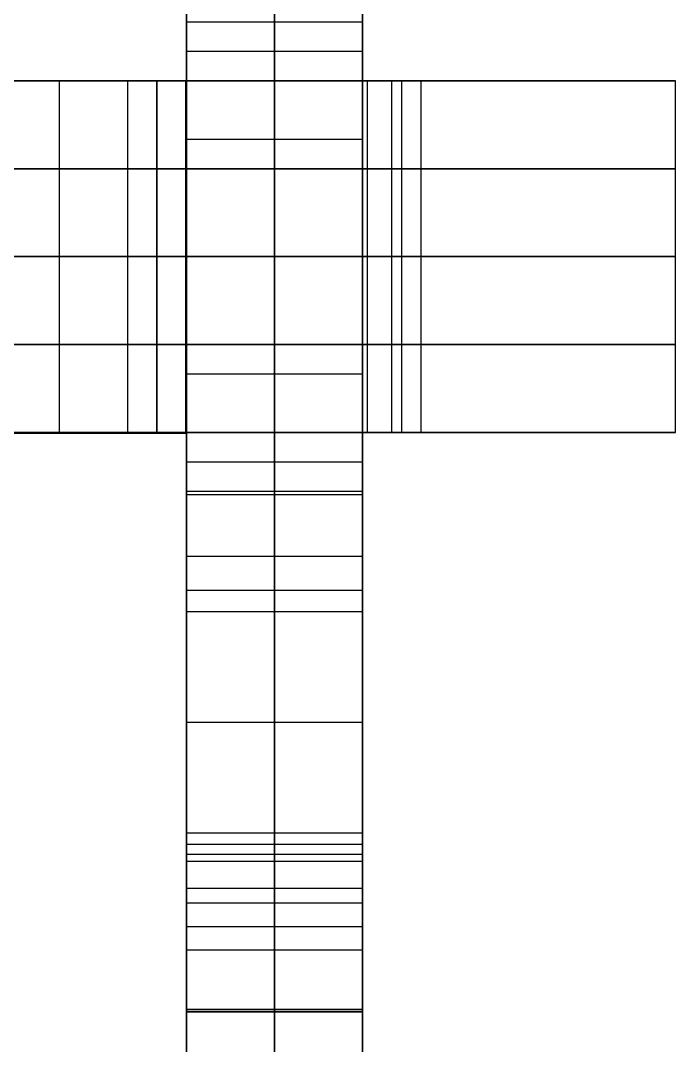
# Model space of a CAD drawing. Extents: x 584 to 852, y -43768 to -40231.
# Drawn here: x 785.5 to 852.5, y -41180.2 to -41075.3 of the extents above; entities that cross this region are included whole.
import ezdxf

# ---------------------------------------------------------------- set-up
doc = ezdxf.new("R2010")
doc.units = 0
doc.layers.add('ENDS', color=40, linetype='CONTINUOUS')

# ---------------------------------------------------------------- blocks, each defined once
blk = doc.blocks.new('SKYLARK200_END-XXS-1')
at = {"layer": 'ENDS'}
for p, q in [((-50, 3250.03, 141), (-50, 2668.03, 141)), ((-32, 3250.03, 141), (-32, 2668.03, 141)), ((-50, 2827.61, 282), (-50, 2686, 282)), ((-50, 2827.61, 264), (-50, 2686, 264)), ((-50, 2827.61, 273), (-50, 2686, 273)), ((-50, 2698.68, 282), (-50, 2686.03, 282)), ((-50, 2686.03, 0), (-50, 2698.68, 0)), ((-41, 2698.68, 282), (-41, 2686.03, 282)), ((-41, 2686.03, 0), (-41, 2698.68, 0)), ((-32, 2698.68, 282), (-32, 2686.03, 282)), ((-32, 2686.03, 0), (-32, 2698.68, 0)), ((-32, 2692.03, 271.5), (-50, 2692.03, 271.5)), ((-50, 2686.03, 271.5), (-50, 2692.03, 271.5)), ((-32, 2692.03, 259.5), (-50, 2692.03, 259.5)), ((-50, 2692.03, 271.5), (-50, 2692.03, 259.5)), ((-50, 2692.03, 259.5), (-50, 2668.03, 259.5)), ((-32, 2692.03, 229.5), (-50, 2692.03, 229.5)), ((-50, 2668.03, 229.5), (-50, 2692.03, 229.5)), ((-32, 2692.03, 217.5), (-50, 2692.03, 217.5)), ((-50, 2692.03, 229.5), (-50, 2692.03, 217.5)), ((-50, 2692.03, 217.5), (-50, 2686.03, 217.5)), ((-32, 2692.03, 191.5), (-50, 2692.03, 191.5)), ((-50, 2686.03, 191.5), (-50, 2692.03, 191.5)), ((-32, 2692.03, 179.5), (-50, 2692.03, 179.5)), ((-50, 2692.03, 191.5), (-50, 2692.03, 179.5)), ((-50, 2692.03, 179.5), (-50, 2668.03, 179.5)), ((-32, 2692.03, 130), (-50, 2692.03, 130)), ((-50, 2668.03, 130), (-50, 2692.03, 130)), ((-32, 2692.03, 118), (-50, 2692.03, 118)), ((-50, 2692.03, 130), (-50, 2692.03, 118)), ((-50, 2692.03, 118), (-50, 2686.03, 118)), ((-32, 2692.03, 109.5), (-50, 2692.03, 109.5)), ((-50, 2686.03, 109.5), (-50, 2692.03, 109.5)), ((-32, 2692.03, 97.5), (-50, 2692.03, 97.5)), ((-50, 2692.03, 109.5), (-50, 2692.03, 97.5)), ((-50, 2692.03, 97.5), (-50, 2668.03, 97.5)), ((-32, 2692.03, 37.51), (-50, 2692.03, 37.51)), ((-50, 2668.03, 37.51), (-50, 2692.03, 37.51)), ((-32, 2692.03, 25.51), (-50, 2692.03, 25.51)), ((-50, 2692.03, 37.51), (-50, 2692.03, 25.51)), ((-50, 2692.03, 25.51), (-50, 2686.03, 25.51)), ((-32, 2692.03, 265.5), (-50, 2692.03, 265.5)), ((-32, 2692.03, 223.5), (-50, 2692.03, 223.5)), ((-32, 2692.03, 185.5), (-50, 2692.03, 185.5)), ((-32, 2692.03, 124), (-50, 2692.03, 124)), ((-32, 2692.03, 103.5), (-50, 2692.03, 103.5)), ((-32, 2692.03, 31.51), (-50, 2692.03, 31.51)), ((-41, 2686.03, 271.5), (-41, 2692.03, 271.5)), ((-41, 2692.03, 271.5), (-41, 2692.03, 259.5)), ((-41, 2692.03, 259.5), (-41, 2668.03, 259.5)), ((-41, 2668.03, 229.5), (-41, 2692.03, 229.5)), ((-41, 2692.03, 229.5), (-41, 2692.03, 217.5)), ((-41, 2692.03, 217.5), (-41, 2686.03, 217.5)), ((-41, 2686.03, 191.5), (-41, 2692.03, 191.5)), ((-41, 2692.03, 191.5), (-41, 2692.03, 179.5)), ((-41, 2692.03, 179.5), (-41, 2668.03, 179.5)), ((-41, 2668.03, 130), (-41, 2692.03, 130)), ((-41, 2692.03, 130), (-41, 2692.03, 118)), ((-41, 2692.03, 118), (-41, 2686.03, 118)), ((-41, 2686.03, 109.5), (-41, 2692.03, 109.5)), ((-41, 2692.03, 109.5), (-41, 2692.03, 97.5)), ((-41, 2692.03, 97.5), (-41, 2668.03, 97.5)), ((-41, 2668.03, 37.51), (-41, 2692.03, 37.51)), ((-41, 2692.03, 37.51), (-41, 2692.03, 25.51)), ((-41, 2692.03, 25.51), (-41, 2686.03, 25.51)), ((-32, 2686.03, 271.5), (-32, 2692.03, 271.5)), ((-32, 2692.03, 271.5), (-32, 2692.03, 259.5)), ((-32, 2692.03, 259.5), (-32, 2668.03, 259.5)), ((-32, 2668.03, 229.5), (-32, 2692.03, 229.5)), ((-32, 2692.03, 229.5), (-32, 2692.03, 217.5)), ((-32, 2692.03, 217.5), (-32, 2686.03, 217.5)), ((-32, 2686.03, 191.5), (-32, 2692.03, 191.5)), ((-32, 2692.03, 191.5), (-32, 2692.03, 179.5)), ((-32, 2692.03, 179.5), (-32, 2668.03, 179.5)), ((-32, 2668.03, 130), (-32, 2692.03, 130)), ((-32, 2692.03, 130), (-32, 2692.03, 118)), ((-32, 2692.03, 118), (-32, 2686.03, 118)), ((-32, 2686.03, 109.5), (-32, 2692.03, 109.5)), ((-32, 2692.03, 109.5), (-32, 2692.03, 97.5)), ((-32, 2692.03, 97.5), (-32, 2668.03, 97.5)), ((-32, 2668.03, 37.51), (-32, 2692.03, 37.51)), ((-32, 2692.03, 37.51), (-32, 2692.03, 25.51)), ((-32, 2692.03, 25.51), (-32, 2686.03, 25.51)), ((-32, 2689.03, 271.5), (-50, 2689.03, 271.5)), ((-32, 2689.03, 217.5), (-50, 2689.03, 217.5)), ((-32, 2689.03, 191.5), (-50, 2689.03, 191.5)), ((-32, 2689.03, 118), (-50, 2689.03, 118)), ((-32, 2689.03, 109.5), (-50, 2689.03, 109.5)), ((-32, 2689.03, 25.51), (-50, 2689.03, 25.51)), ((-250, 2686.03, 141), (-50, 2686.03, 141)), ((-250, 2686.03, 141), (-50, 2686.03, 141)), ((-50, 2686, 282), (-111, 2686.01, 282)), ((-50, 2686, 264), (-111, 2686.01, 264)), ((-50, 2686, 273), (-111, 2686.01, 273)), ((-75, 2686.03, 276), (-63, 2686.03, 276)), ((-63, 2686.03, 6), (-75, 2686.03, 6)), ((-75, 2686.03, 276), (-63, 2686.03, 276)), ((-63, 2686.03, 6), (-75, 2686.03, 6)), ((-63, 2668.03, 276), (-63, 2686.03, 276)), ((-63, 2668.03, 282), (-63, 2686.03, 282)), ((-63, 2686.03, 276), (-63, 2686.03, 282)), ((-63, 2686.03, 282), (0, 2686.03, 282)), ((-63, 2668.03, 0), (-63, 2686.03, 0)), ((0, 2686.03, 0), (-63, 2686.03, 0)), ((-63, 2668.03, 6), (-63, 2686.03, 6)), ((-63, 2686.03, 0), (-63, 2686.03, 6)), ((-63, 2668.03, 279), (-63, 2686.03, 279)), ((-63, 2668.03, 3), (-63, 2686.03, 3)), ((-63, 2668.03, 276), (-63, 2686.03, 276)), ((-63, 2668.03, 282), (-63, 2686.03, 282)), ((-63, 2686.03, 276), (-63, 2686.03, 282)), ((-63, 2686.03, 282), (0, 2686.03, 282)), ((-63, 2668.03, 0), (-63, 2686.03, 0)), ((0, 2686.03, 0), (-63, 2686.03, 0)), ((-63, 2668.03, 6), (-63, 2686.03, 6)), ((-63, 2686.03, 0), (-63, 2686.03, 6)), ((-63, 2668.03, 279), (-63, 2686.03, 279)), ((-63, 2668.03, 3), (-63, 2686.03, 3)), ((-56, 2668.03, 181), (-56, 2686.03, 181)), ((0, 2686.03, 181), (-56, 2686.03, 181)), ((-56, 2668.03, 169), (-56, 2686.03, 169)), ((-56, 2686.03, 181), (-56, 2686.03, 169)), ((-56, 2686.03, 169), (-50, 2686.03, 169)), ((-56, 2668.03, 113), (-56, 2686.03, 113)), ((-50, 2686.03, 113), (-56, 2686.03, 113)), ((-56, 2668.03, 101), (-56, 2686.03, 101)), ((-56, 2686.03, 113), (-56, 2686.03, 101)), ((-56, 2686.03, 101), (0, 2686.03, 101)), ((-56, 2686.03, 24.82), (-26, 2686.03, 24.82)), ((-56, 2668.03, 24.82), (-56, 2686.03, 24.82)), ((-56, 2668.03, 79.75), (-56, 2686.03, 79.75)), ((-26, 2686.03, 79.75), (-56, 2686.03, 79.75)), ((-56, 2668.03, 67.75), (-56, 2686.03, 67.75)), ((-56, 2686.03, 79.75), (-56, 2686.03, 67.75)), ((-56, 2686.03, 67.75), (-50.02, 2686.03, 67.75)), ((-56, 2668.03, 36.71), (-56, 2686.03, 36.71)), ((-50.07, 2686.03, 36.71), (-56, 2686.03, 36.71)), ((-56, 2686.03, 36.71), (-56, 2686.03, 24.82)), ((-56, 2668.03, 259.5), (-56, 2686.03, 259.5)), ((-26, 2686.03, 259.5), (-56, 2686.03, 259.5)), ((-56, 2668.03, 247.5), (-56, 2686.03, 247.5)), ((-56, 2686.03, 259.5), (-56, 2686.03, 247.5)), ((-56, 2686.03, 247.5), (-50, 2686.03, 247.5)), ((-56, 2668.03, 226.5), (-56, 2686.03, 226.5)), ((-50, 2686.03, 226.5), (-56, 2686.03, 226.5)), ((-56, 2668.03, 214.5), (-56, 2686.03, 214.5)), ((-56, 2686.03, 226.5), (-56, 2686.03, 214.5)), ((-56, 2686.03, 214.5), (-26, 2686.03, 214.5)), ((-56, 2668.03, 175), (-56, 2686.03, 175)), ((-56, 2668.03, 107), (-56, 2686.03, 107)), ((-56, 2668.03, 73.75), (-56, 2686.03, 73.75)), ((-56, 2668.03, 30.76), (-56, 2686.03, 30.76)), ((-56, 2668.03, 253.5), (-56, 2686.03, 253.5)), ((-56, 2668.03, 220.5), (-56, 2686.03, 220.5)), ((-56, 2668.03, 181), (-56, 2686.03, 181)), ((0, 2686.03, 181), (-56, 2686.03, 181)), ((-56, 2668.03, 169), (-56, 2686.03, 169)), ((-56, 2686.03, 181), (-56, 2686.03, 169)), ((-56, 2686.03, 169), (-50, 2686.03, 169)), ((-56, 2668.03, 113), (-56, 2686.03, 113)), ((-50, 2686.03, 113), (-56, 2686.03, 113)), ((-56, 2668.03, 101), (-56, 2686.03, 101)), ((-56, 2686.03, 113), (-56, 2686.03, 101)), ((-56, 2686.03, 101), (0, 2686.03, 101)), ((-56, 2686.03, 24.82), (-26, 2686.03, 24.82)), ((-56, 2668.03, 24.82), (-56, 2686.03, 24.82)), ((-56, 2668.03, 79.75), (-56, 2686.03, 79.75)), ((-26, 2686.03, 79.75), (-56, 2686.03, 79.75)), ((-56, 2668.03, 67.75), (-56, 2686.03, 67.75)), ((-56, 2686.03, 79.75), (-56, 2686.03, 67.75)), ((-56, 2686.03, 67.75), (-50.02, 2686.03, 67.75)), ((-56, 2668.03, 36.71), (-56, 2686.03, 36.71)), ((-50.07, 2686.03, 36.71), (-56, 2686.03, 36.71)), ((-56, 2686.03, 36.71), (-56, 2686.03, 24.82)), ((-56, 2668.03, 259.5), (-56, 2686.03, 259.5)), ((-26, 2686.03, 259.5), (-56, 2686.03, 259.5)), ((-56, 2668.03, 247.5), (-56, 2686.03, 247.5)), ((-56, 2686.03, 259.5), (-56, 2686.03, 247.5)), ((-56, 2686.03, 247.5), (-50, 2686.03, 247.5)), ((-56, 2668.03, 226.5), (-56, 2686.03, 226.5)), ((-50, 2686.03, 226.5), (-56, 2686.03, 226.5)), ((-56, 2668.03, 214.5), (-56, 2686.03, 214.5)), ((-56, 2686.03, 226.5), (-56, 2686.03, 214.5)), ((-56, 2686.03, 214.5), (-26, 2686.03, 214.5)), ((-56, 2668.03, 175), (-56, 2686.03, 175)), ((-56, 2668.03, 107), (-56, 2686.03, 107)), ((-56, 2668.03, 73.75), (-56, 2686.03, 73.75)), ((-56, 2668.03, 30.76), (-56, 2686.03, 30.76)), ((-56, 2668.03, 253.5), (-56, 2686.03, 253.5)), ((-56, 2668.03, 220.5), (-56, 2686.03, 220.5)), ((-53.04, 2668.03, 36.71), (-53.04, 2686.03, 36.71)), ((-53.04, 2668.03, 36.71), (-53.04, 2686.03, 36.71)), ((-53.01, 2668.03, 67.75), (-53.01, 2686.03, 67.75)), ((-53.01, 2668.03, 67.75), (-53.01, 2686.03, 67.75)), ((-53, 2668.03, 169), (-53, 2686.03, 169)), ((-53, 2668.03, 113), (-53, 2686.03, 113)), ((-53, 2668.03, 247.5), (-53, 2686.03, 247.5)), ((-53, 2668.03, 226.5), (-53, 2686.03, 226.5)), ((-53, 2668.03, 169), (-53, 2686.03, 169)), ((-53, 2668.03, 113), (-53, 2686.03, 113)), ((-53, 2668.03, 247.5), (-53, 2686.03, 247.5)), ((-53, 2668.03, 226.5), (-53, 2686.03, 226.5)), ((-50.07, 2668.03, 36.71), (-50.07, 2686.03, 36.71)), ((-50.02, 2686.03, 67.75), (-50.07, 2686.03, 36.71)), ((-50.07, 2668.03, 36.71), (-50.07, 2686.03, 36.71)), ((-50.02, 2686.03, 67.75), (-50.07, 2686.03, 36.71)), ((-50.05, 2668.03, 52.23), (-50.05, 2686.03, 52.23)), ((-50.05, 2668.03, 52.23), (-50.05, 2686.03, 52.23)), ((-50.02, 2668.03, 67.75), (-50.02, 2686.03, 67.75)), ((-50.02, 2668.03, 67.75), (-50.02, 2686.03, 67.75)), ((-50, 2668.03, 169), (-50, 2686.03, 169)), ((-50, 2668.03, 113), (-50, 2686.03, 113)), ((-50, 2686.03, 169), (-50, 2686.03, 113)), ((-50, 2668.03, 247.5), (-50, 2686.03, 247.5)), ((-50, 2668.03, 226.5), (-50, 2686.03, 226.5)), ((-50, 2686.03, 247.5), (-50, 2686.03, 226.5)), ((-50, 2668.03, 141), (-50, 2686.03, 141)), ((-50, 2668.03, 259.5), (-50, 2686.03, 259.5)), ((-50, 2668.03, 237), (-50, 2686.03, 237)), ((-50, 2668.03, 169), (-50, 2686.03, 169)), ((-50, 2668.03, 113), (-50, 2686.03, 113)), ((-50, 2686.03, 169), (-50, 2686.03, 113)), ((-50, 2668.03, 247.5), (-50, 2686.03, 247.5)), ((-50, 2668.03, 226.5), (-50, 2686.03, 226.5)), ((-50, 2686.03, 247.5), (-50, 2686.03, 226.5)), ((-50, 2668.03, 141), (-50, 2686.03, 141)), ((-50, 2668.03, 259.5), (-50, 2686.03, 259.5)), ((-50, 2668.03, 237), (-50, 2686.03, 237)), ((-32, 2686.03, 282), (-50, 2686.03, 282)), ((-32, 2686.03, 271.5), (-50, 2686.03, 271.5)), ((-50, 2686.03, 282), (-50, 2686.03, 271.5)), ((-32, 2686.03, 217.5), (-50, 2686.03, 217.5)), ((-32, 2686.03, 191.5), (-50, 2686.03, 191.5)), ((-50, 2686.03, 217.5), (-50, 2686.03, 191.5)), ((-32, 2686.03, 118), (-50, 2686.03, 118)), ((-32, 2686.03, 109.5), (-50, 2686.03, 109.5)), ((-50, 2686.03, 118), (-50, 2686.03, 109.5)), ((-32, 2686.03, 25.51), (-50, 2686.03, 25.51)), ((-32, 2686.03, 0), (-50, 2686.03, 0)), ((-50, 2686.03, 25.51), (-50, 2686.03, 0)), ((-32, 2686.03, 276.75), (-50, 2686.03, 276.75)), ((-32, 2686.03, 204.5), (-50, 2686.03, 204.5)), ((-32, 2686.03, 113.75), (-50, 2686.03, 113.75)), ((-32, 2686.03, 12.75), (-50, 2686.03, 12.75)), ((-50, 2686, 282), (-50, 2686, 264)), ((-41, 2668.03, 24.82), (-41, 2686.03, 24.82)), ((-41, 2668.03, 79.75), (-41, 2686.03, 79.75)), ((-41, 2668.03, 24.82), (-41, 2686.03, 24.82)), ((-41, 2668.03, 79.75), (-41, 2686.03, 79.75)), ((-41, 2686.03, 282), (-41, 2686.03, 271.5)), ((-41, 2686.03, 217.5), (-41, 2686.03, 191.5)), ((-41, 2686.03, 118), (-41, 2686.03, 109.5)), ((-41, 2686.03, 25.51), (-41, 2686.03, 0)), ((-32, 2668.03, 36.82), (-32, 2686.03, 36.82)), ((-26, 2686.03, 36.82), (-32, 2686.03, 36.82)), ((-32, 2668.03, 67.75), (-32, 2686.03, 67.75)), ((-32, 2686.03, 36.82), (-32, 2686.03, 67.75)), ((-32, 2686.03, 67.75), (-26, 2686.03, 67.75)), ((-32, 2668.03, 226.5), (-32, 2686.03, 226.5)), ((-26, 2686.03, 226.5), (-32, 2686.03, 226.5)), ((-32, 2668.03, 247.5), (-32, 2686.03, 247.5)), ((-32, 2686.03, 226.5), (-32, 2686.03, 247.5)), ((-32, 2686.03, 247.5), (-26, 2686.03, 247.5)), ((-32, 2668.03, 52.28), (-32, 2686.03, 52.28)), ((-32, 2668.03, 214.5), (-32, 2686.03, 214.5)), ((-32, 2668.03, 237), (-32, 2686.03, 237)), ((-32, 2668.03, 36.82), (-32, 2686.03, 36.82)), ((-26, 2686.03, 36.82), (-32, 2686.03, 36.82)), ((-32, 2668.03, 67.75), (-32, 2686.03, 67.75)), ((-32, 2686.03, 36.82), (-32, 2686.03, 67.75)), ((-32, 2686.03, 67.75), (-26, 2686.03, 67.75)), ((-32, 2668.03, 226.5), (-32, 2686.03, 226.5)), ((-26, 2686.03, 226.5), (-32, 2686.03, 226.5)), ((-32, 2668.03, 247.5), (-32, 2686.03, 247.5)), ((-32, 2686.03, 226.5), (-32, 2686.03, 247.5)), ((-32, 2686.03, 247.5), (-26, 2686.03, 247.5)), ((-32, 2668.03, 52.28), (-32, 2686.03, 52.28)), ((-32, 2668.03, 214.5), (-32, 2686.03, 214.5)), ((-32, 2668.03, 237), (-32, 2686.03, 237)), ((-32, 2686.03, 282), (-32, 2686.03, 271.5)), ((-32, 2686.03, 217.5), (-32, 2686.03, 191.5)), ((-32, 2686.03, 118), (-32, 2686.03, 109.5)), ((-32, 2686.03, 25.51), (-32, 2686.03, 0)), ((-31.5, 2668.03, 282), (-31.5, 2686.03, 282)), ((-31.5, 2668.03, 0), (-31.5, 2686.03, 0)), ((-31.5, 2668.03, 282), (-31.5, 2686.03, 282)), ((-31.5, 2668.03, 0), (-31.5, 2686.03, 0)), ((-29, 2668.03, 36.82), (-29, 2686.03, 36.82)), ((-29, 2668.03, 67.75), (-29, 2686.03, 67.75)), ((-29, 2668.03, 226.5), (-29, 2686.03, 226.5)), ((-29, 2668.03, 247.5), (-29, 2686.03, 247.5)), ((-29, 2668.03, 36.82), (-29, 2686.03, 36.82)), ((-29, 2668.03, 67.75), (-29, 2686.03, 67.75)), ((-29, 2668.03, 226.5), (-29, 2686.03, 226.5)), ((-29, 2668.03, 247.5), (-29, 2686.03, 247.5)), ((-28, 2668.03, 181), (-28, 2686.03, 181)), ((-28, 2668.03, 101), (-28, 2686.03, 101)), ((-28, 2668.03, 181), (-28, 2686.03, 181)), ((-28, 2668.03, 101), (-28, 2686.03, 101)), ((-26, 2668.03, 24.82), (-26, 2686.03, 24.82)), ((-26, 2668.03, 36.82), (-26, 2686.03, 36.82)), ((-26, 2686.03, 24.82), (-26, 2686.03, 36.82)), ((-26, 2668.03, 67.75), (-26, 2686.03, 67.75)), ((-26, 2668.03, 79.75), (-26, 2686.03, 79.75)), ((-26, 2686.03, 67.75), (-26, 2686.03, 79.75)), ((-26, 2668.03, 259.5), (-26, 2686.03, 259.5)), ((-26, 2668.03, 214.5), (-26, 2686.03, 214.5)), ((-26, 2668.03, 226.5), (-26, 2686.03, 226.5)), ((-26, 2686.03, 214.5), (-26, 2686.03, 226.5)), ((-26, 2668.03, 247.5), (-26, 2686.03, 247.5)), ((-26, 2686.03, 247.5), (-26, 2686.03, 259.5)), ((-26, 2668.03, 30.82), (-26, 2686.03, 30.82)), ((-26, 2668.03, 73.75), (-26, 2686.03, 73.75)), ((-26, 2668.03, 220.5), (-26, 2686.03, 220.5)), ((-26, 2668.03, 253.5), (-26, 2686.03, 253.5)), ((-26, 2668.03, 24.82), (-26, 2686.03, 24.82)), ((-26, 2668.03, 36.82), (-26, 2686.03, 36.82)), ((-26, 2686.03, 24.82), (-26, 2686.03, 36.82)), ((-26, 2668.03, 67.75), (-26, 2686.03, 67.75)), ((-26, 2668.03, 79.75), (-26, 2686.03, 79.75)), ((-26, 2686.03, 67.75), (-26, 2686.03, 79.75)), ((-26, 2668.03, 259.5), (-26, 2686.03, 259.5)), ((-26, 2668.03, 214.5), (-26, 2686.03, 214.5)), ((-26, 2668.03, 226.5), (-26, 2686.03, 226.5)), ((-26, 2686.03, 214.5), (-26, 2686.03, 226.5)), ((-26, 2668.03, 247.5), (-26, 2686.03, 247.5)), ((-26, 2686.03, 247.5), (-26, 2686.03, 259.5)), ((-26, 2668.03, 30.82), (-26, 2686.03, 30.82)), ((-26, 2668.03, 73.75), (-26, 2686.03, 73.75)), ((-26, 2668.03, 220.5), (-26, 2686.03, 220.5)), ((-26, 2668.03, 253.5), (-26, 2686.03, 253.5)), ((0, 2668.03, 282), (0, 2686.03, 282)), ((0, 2668.03, 181), (0, 2686.03, 181)), ((0, 2686.03, 282), (0, 2686.03, 181)), ((0, 2668.03, 101), (0, 2686.03, 101)), ((0, 2668.03, 0), (0, 2686.03, 0)), ((0, 2686.03, 101), (0, 2686.03, 0)), ((0, 2668.03, 231.5), (0, 2686.03, 231.5)), ((0, 2668.03, 50.5), (0, 2686.03, 50.5)), ((0, 2668.03, 282), (0, 2686.03, 282)), ((0, 2668.03, 181), (0, 2686.03, 181)), ((0, 2686.03, 282), (0, 2686.03, 181)), ((0, 2668.03, 101), (0, 2686.03, 101)), ((0, 2668.03, 0), (0, 2686.03, 0)), ((0, 2686.03, 101), (0, 2686.03, 0)), ((0, 2668.03, 231.5), (0, 2686.03, 231.5)), ((0, 2668.03, 50.5), (0, 2686.03, 50.5)), ((-32, 2680.03, 259.5), (-50, 2680.03, 259.5)), ((-32, 2680.03, 229.5), (-50, 2680.03, 229.5)), ((-32, 2680.03, 179.5), (-50, 2680.03, 179.5)), ((-32, 2680.03, 130), (-50, 2680.03, 130)), ((-32, 2680.03, 97.5), (-50, 2680.03, 97.5)), ((-32, 2680.03, 37.51), (-50, 2680.03, 37.51)), ((-75, 2677.03, 276), (-63, 2677.03, 276)), ((-63, 2677.03, 6), (-75, 2677.03, 6)), ((-75, 2677.03, 276), (-63, 2677.03, 276)), ((-63, 2677.03, 6), (-75, 2677.03, 6)), ((-63, 2677.03, 276), (-63, 2677.03, 282)), ((-63, 2677.03, 282), (0, 2677.03, 282)), ((0, 2677.03, 0), (-63, 2677.03, 0)), ((-63, 2677.03, 0), (-63, 2677.03, 6)), ((-63, 2677.03, 276), (-63, 2677.03, 282)), ((-63, 2677.03, 282), (0, 2677.03, 282)), ((0, 2677.03, 0), (-63, 2677.03, 0)), ((-63, 2677.03, 0), (-63, 2677.03, 6)), ((0, 2677.03, 181), (-56, 2677.03, 181)), ((-56, 2677.03, 181), (-56, 2677.03, 169)), ((-56, 2677.03, 169), (-50, 2677.03, 169)), ((-50, 2677.03, 113), (-56, 2677.03, 113)), ((-56, 2677.03, 113), (-56, 2677.03, 101)), ((-56, 2677.03, 101), (0, 2677.03, 101)), ((-56, 2677.03, 24.82), (-26, 2677.03, 24.82)), ((-26, 2677.03, 79.75), (-56, 2677.03, 79.75)), ((-56, 2677.03, 79.75), (-56, 2677.03, 67.75)), ((-56, 2677.03, 67.75), (-50.02, 2677.03, 67.75)), ((-50.07, 2677.03, 36.71), (-56, 2677.03, 36.71)), ((-56, 2677.03, 36.71), (-56, 2677.03, 24.82)), ((-26, 2677.03, 259.5), (-56, 2677.03, 259.5)), ((-56, 2677.03, 259.5), (-56, 2677.03, 247.5)), ((-56, 2677.03, 247.5), (-50, 2677.03, 247.5)), ((-50, 2677.03, 226.5), (-56, 2677.03, 226.5)), ((-56, 2677.03, 226.5), (-56, 2677.03, 214.5)), ((-56, 2677.03, 214.5), (-26, 2677.03, 214.5)), ((0, 2677.03, 181), (-56, 2677.03, 181)), ((-56, 2677.03, 181), (-56, 2677.03, 169)), ((-56, 2677.03, 169), (-50, 2677.03, 169)), ((-50, 2677.03, 113), (-56, 2677.03, 113)), ((-56, 2677.03, 113), (-56, 2677.03, 101)), ((-56, 2677.03, 101), (0, 2677.03, 101)), ((-56, 2677.03, 24.82), (-26, 2677.03, 24.82)), ((-26, 2677.03, 79.75), (-56, 2677.03, 79.75)), ((-56, 2677.03, 79.75), (-56, 2677.03, 67.75)), ((-56, 2677.03, 67.75), (-50.02, 2677.03, 67.75)), ((-50.07, 2677.03, 36.71), (-56, 2677.03, 36.71)), ((-56, 2677.03, 36.71), (-56, 2677.03, 24.82)), ((-26, 2677.03, 259.5), (-56, 2677.03, 259.5)), ((-56, 2677.03, 259.5), (-56, 2677.03, 247.5)), ((-56, 2677.03, 247.5), (-50, 2677.03, 247.5)), ((-50, 2677.03, 226.5), (-56, 2677.03, 226.5)), ((-56, 2677.03, 226.5), (-56, 2677.03, 214.5)), ((-56, 2677.03, 214.5), (-26, 2677.03, 214.5)), ((-50.02, 2677.03, 67.75), (-50.07, 2677.03, 36.71)), ((-50.02, 2677.03, 67.75), (-50.07, 2677.03, 36.71)), ((-50, 2677.03, 169), (-50, 2677.03, 113)), ((-50, 2677.03, 247.5), (-50, 2677.03, 226.5)), ((-50, 2677.03, 169), (-50, 2677.03, 113)), ((-50, 2677.03, 247.5), (-50, 2677.03, 226.5)), ((-26, 2677.03, 36.82), (-32, 2677.03, 36.82)), ((-32, 2677.03, 36.82), (-32, 2677.03, 67.75)), ((-32, 2677.03, 67.75), (-26, 2677.03, 67.75)), ((-26, 2677.03, 226.5), (-32, 2677.03, 226.5)), ((-32, 2677.03, 226.5), (-32, 2677.03, 247.5)), ((-32, 2677.03, 247.5), (-26, 2677.03, 247.5)), ((-26, 2677.03, 36.82), (-32, 2677.03, 36.82)), ((-32, 2677.03, 36.82), (-32, 2677.03, 67.75)), ((-32, 2677.03, 67.75), (-26, 2677.03, 67.75)), ((-26, 2677.03, 226.5), (-32, 2677.03, 226.5)), ((-32, 2677.03, 226.5), (-32, 2677.03, 247.5)), ((-32, 2677.03, 247.5), (-26, 2677.03, 247.5)), ((-26, 2677.03, 24.82), (-26, 2677.03, 36.82)), ((-26, 2677.03, 67.75), (-26, 2677.03, 79.75)), ((-26, 2677.03, 214.5), (-26, 2677.03, 226.5)), ((-26, 2677.03, 247.5), (-26, 2677.03, 259.5)), ((-26, 2677.03, 24.82), (-26, 2677.03, 36.82)), ((-26, 2677.03, 67.75), (-26, 2677.03, 79.75)), ((-26, 2677.03, 214.5), (-26, 2677.03, 226.5)), ((-26, 2677.03, 247.5), (-26, 2677.03, 259.5)), ((0, 2677.03, 282), (0, 2677.03, 181)), ((0, 2677.03, 101), (0, 2677.03, 0)), ((0, 2677.03, 282), (0, 2677.03, 181)), ((0, 2677.03, 101), (0, 2677.03, 0)), ((-250, 2668.03, 141), (-50, 2668.03, 141)), ((-250, 2668.03, 141), (-50, 2668.03, 141)), ((-250, 2668.03, 141), (-50, 2668.03, 141)), ((-75, 2668.03, 276), (-63, 2668.03, 276)), ((-63, 2668.03, 6), (-75, 2668.03, 6)), ((-75, 2668.03, 276), (-63, 2668.03, 276)), ((-63, 2668.03, 6), (-75, 2668.03, 6)), ((-75, 2668.03, 276), (-63, 2668.03, 276)), ((-63, 2668.03, 6), (-75, 2668.03, 6)), ((-63, 2668.03, 276), (-63, 2668.03, 282)), ((-63, 2668.03, 282), (0, 2668.03, 282)), ((0, 2668.03, 0), (-63, 2668.03, 0)), ((-63, 2668.03, 0), (-63, 2668.03, 6)), ((-63, 2650.03, 276), (-63, 2668.03, 276)), ((-63, 2650.03, 282), (-63, 2668.03, 282)), ((-63, 2668.03, 276), (-63, 2668.03, 282)), ((-63, 2668.03, 282), (0, 2668.03, 282)), ((-63, 2650.03, 0), (-63, 2668.03, 0)), ((0, 2668.03, 0), (-63, 2668.03, 0)), ((-63, 2650.03, 6), (-63, 2668.03, 6)), ((-63, 2668.03, 0), (-63, 2668.03, 6)), ((-63, 2650.03, 279), (-63, 2668.03, 279)), ((-63, 2650.03, 3), (-63, 2668.03, 3)), ((-63, 2668.03, 276), (-63, 2668.03, 282)), ((-63, 2668.03, 282), (0, 2668.03, 282)), ((0, 2668.03, 0), (-63, 2668.03, 0)), ((-63, 2668.03, 0), (-63, 2668.03, 6)), ((0, 2668.03, 181), (-56, 2668.03, 181)), ((-56, 2668.03, 181), (-56, 2668.03, 169)), ((-56, 2668.03, 169), (-50, 2668.03, 169)), ((-50, 2668.03, 113), (-56, 2668.03, 113)), ((-56, 2668.03, 113), (-56, 2668.03, 101)), ((-56, 2668.03, 101), (0, 2668.03, 101)), ((-56, 2668.03, 24.82), (-26, 2668.03, 24.82)), ((-26, 2668.03, 79.75), (-56, 2668.03, 79.75)), ((-56, 2668.03, 79.75), (-56, 2668.03, 67.75)), ((-56, 2668.03, 67.75), (-50.02, 2668.03, 67.75)), ((-50.07, 2668.03, 36.71), (-56, 2668.03, 36.71)), ((-56, 2668.03, 36.71), (-56, 2668.03, 24.82)), ((-26, 2668.03, 259.5), (-56, 2668.03, 259.5)), ((-56, 2668.03, 259.5), (-56, 2668.03, 247.5)), ((-56, 2668.03, 247.5), (-50, 2668.03, 247.5)), ((-50, 2668.03, 226.5), (-56, 2668.03, 226.5)), ((-56, 2668.03, 226.5), (-56, 2668.03, 214.5)), ((-56, 2668.03, 214.5), (-26, 2668.03, 214.5)), ((-56, 2650.03, 181), (-56, 2668.03, 181)), ((0, 2668.03, 181), (-56, 2668.03, 181)), ((-56, 2650.03, 169), (-56, 2668.03, 169)), ((-56, 2668.03, 181), (-56, 2668.03, 169)), ((-56, 2668.03, 169), (-50, 2668.03, 169)), ((-56, 2650.03, 113), (-56, 2668.03, 113)), ((-50, 2668.03, 113), (-56, 2668.03, 113)), ((-56, 2650.03, 101), (-56, 2668.03, 101)), ((-56, 2668.03, 113), (-56, 2668.03, 101)), ((-56, 2668.03, 101), (0, 2668.03, 101)), ((-56, 2668.03, 24.82), (-26, 2668.03, 24.82)), ((-56, 2650.03, 24.82), (-56, 2668.03, 24.82)), ((-56, 2650.03, 79.75), (-56, 2668.03, 79.75)), ((-26, 2668.03, 79.75), (-56, 2668.03, 79.75)), ((-56, 2650.03, 67.75), (-56, 2668.03, 67.75)), ((-56, 2668.03, 79.75), (-56, 2668.03, 67.75)), ((-56, 2668.03, 67.75), (-50.02, 2668.03, 67.75)), ((-56, 2650.03, 36.71), (-56, 2668.03, 36.71)), ((-50.07, 2668.03, 36.71), (-56, 2668.03, 36.71)), ((-56, 2668.03, 36.71), (-56, 2668.03, 24.82)), ((-56, 2650.03, 259.5), (-56, 2668.03, 259.5)), ((-26, 2668.03, 259.5), (-56, 2668.03, 259.5)), ((-56, 2650.03, 247.5), (-56, 2668.03, 247.5)), ((-56, 2668.03, 259.5), (-56, 2668.03, 247.5)), ((-56, 2668.03, 247.5), (-50, 2668.03, 247.5)), ((-56, 2650.03, 226.5), (-56, 2668.03, 226.5)), ((-50, 2668.03, 226.5), (-56, 2668.03, 226.5)), ((-56, 2650.03, 214.5), (-56, 2668.03, 214.5)), ((-56, 2668.03, 226.5), (-56, 2668.03, 214.5)), ((-56, 2668.03, 214.5), (-26, 2668.03, 214.5)), ((-56, 2650.03, 175), (-56, 2668.03, 175)), ((-56, 2650.03, 107), (-56, 2668.03, 107)), ((-56, 2650.03, 73.75), (-56, 2668.03, 73.75)), ((-56, 2650.03, 30.76), (-56, 2668.03, 30.76)), ((-56, 2650.03, 253.5), (-56, 2668.03, 253.5)), ((-56, 2650.03, 220.5), (-56, 2668.03, 220.5)), ((0, 2668.03, 181), (-56, 2668.03, 181)), ((-56, 2668.03, 181), (-56, 2668.03, 169)), ((-56, 2668.03, 169), (-50, 2668.03, 169)), ((-50, 2668.03, 113), (-56, 2668.03, 113)), ((-56, 2668.03, 113), (-56, 2668.03, 101)), ((-56, 2668.03, 101), (0, 2668.03, 101)), ((-56, 2668.03, 24.82), (-26, 2668.03, 24.82)), ((-26, 2668.03, 79.75), (-56, 2668.03, 79.75)), ((-56, 2668.03, 79.75), (-56, 2668.03, 67.75)), ((-56, 2668.03, 67.75), (-50.02, 2668.03, 67.75)), ((-50.07, 2668.03, 36.71), (-56, 2668.03, 36.71)), ((-56, 2668.03, 36.71), (-56, 2668.03, 24.82)), ((-26, 2668.03, 259.5), (-56, 2668.03, 259.5)), ((-56, 2668.03, 259.5), (-56, 2668.03, 247.5)), ((-56, 2668.03, 247.5), (-50, 2668.03, 247.5)), ((-50, 2668.03, 226.5), (-56, 2668.03, 226.5)), ((-56, 2668.03, 226.5), (-56, 2668.03, 214.5)), ((-56, 2668.03, 214.5), (-26, 2668.03, 214.5)), ((-53.04, 2650.03, 36.71), (-53.04, 2668.03, 36.71)), ((-53.01, 2650.03, 67.75), (-53.01, 2668.03, 67.75)), ((-53, 2650.03, 169), (-53, 2668.03, 169)), ((-53, 2650.03, 113), (-53, 2668.03, 113)), ((-53, 2650.03, 247.5), (-53, 2668.03, 247.5)), ((-53, 2650.03, 226.5), (-53, 2668.03, 226.5)), ((-50.02, 2668.03, 67.75), (-50.07, 2668.03, 36.71)), ((-50.07, 2650.03, 36.71), (-50.07, 2668.03, 36.71)), ((-50.02, 2668.03, 67.75), (-50.07, 2668.03, 36.71)), ((-50.02, 2668.03, 67.75), (-50.07, 2668.03, 36.71)), ((-50.05, 2650.03, 52.23), (-50.05, 2668.03, 52.23)), ((-50.02, 2650.03, 67.75), (-50.02, 2668.03, 67.75)), ((-50, 2668.03, 169), (-50, 2668.03, 113)), ((-50, 2668.03, 247.5), (-50, 2668.03, 226.5)), ((-50, 2650.03, 169), (-50, 2668.03, 169)), ((-50, 2650.03, 113), (-50, 2668.03, 113)), ((-50, 2668.03, 169), (-50, 2668.03, 113)), ((-50, 2650.03, 247.5), (-50, 2668.03, 247.5)), ((-50, 2650.03, 226.5), (-50, 2668.03, 226.5)), ((-50, 2668.03, 247.5), (-50, 2668.03, 226.5)), ((-50, 2650.03, 141), (-50, 2668.03, 141)), ((-50, 2650.03, 259.5), (-50, 2668.03, 259.5)), ((-50, 2650.03, 237), (-50, 2668.03, 237)), ((-50, 2668.03, 169), (-50, 2668.03, 113)), ((-50, 2668.03, 247.5), (-50, 2668.03, 226.5)), ((-32, 2668.03, 259.5), (-50, 2668.03, 259.5)), ((-32, 2668.03, 229.5), (-50, 2668.03, 229.5)), ((-50, 2668.03, 259.5), (-50, 2668.03, 229.5)), ((-32, 2668.03, 179.5), (-50, 2668.03, 179.5)), ((-32, 2668.03, 130), (-50, 2668.03, 130)), ((-50, 2668.03, 179.5), (-50, 2668.03, 130)), ((-32, 2668.03, 97.5), (-50, 2668.03, 97.5)), ((-32, 2668.03, 37.51), (-50, 2668.03, 37.51)), ((-50, 2668.03, 97.5), (-50, 2668.03, 37.51)), ((-32, 2668.03, 244.5), (-50, 2668.03, 244.5)), ((-32, 2668.03, 154.75), (-50, 2668.03, 154.75)), ((-32, 2668.03, 67.5), (-50, 2668.03, 67.5)), ((-32, 2668, 24.75), (-50, 2668, 24.75)), ((-50, 2644, 24.75), (-50, 2668, 24.75)), ((-32, 2668, 79.75), (-50, 2668, 79.75)), ((-50, 2668, 24.75), (-50, 2668, 79.75)), ((-50, 2668, 79.75), (-50, 2644, 79.75)), ((-32, 2668, 101), (-50, 2668, 101)), ((-50, 2644, 101), (-50, 2668, 101)), ((-32, 2668, 181), (-50, 2668, 181)), ((-50, 2668, 101), (-50, 2668, 181)), ((-50, 2668, 181), (-50, 2644, 181)), ((-32, 2668, 214.5), (-50, 2668, 214.5)), ((-50, 2644, 214.5), (-50, 2668, 214.5)), ((-32, 2668, 259.5), (-50, 2668, 259.5)), ((-50, 2668, 214.5), (-50, 2668, 259.5)), ((-50, 2668, 259.5), (-50, 2644, 259.5)), ((-32, 2668, 52.25), (-50, 2668, 52.25)), ((-32, 2668, 141), (-50, 2668, 141)), ((-32, 2668, 237), (-50, 2668, 237)), ((-50, 2068, 141), (-50, 2668, 141)), ((-41, 2650.03, 24.82), (-41, 2668.03, 24.82)), ((-41, 2650.03, 79.75), (-41, 2668.03, 79.75)), ((-41, 2668.03, 259.5), (-41, 2668.03, 229.5)), ((-41, 2668.03, 179.5), (-41, 2668.03, 130)), ((-41, 2668.03, 97.5), (-41, 2668.03, 37.51)), ((-41, 2644, 24.75), (-41, 2668, 24.75)), ((-41, 2668, 24.75), (-41, 2668, 79.75)), ((-41, 2668, 79.75), (-41, 2644, 79.75)), ((-41, 2644, 101), (-41, 2668, 101)), ((-41, 2668, 101), (-41, 2668, 181)), ((-41, 2668, 181), (-41, 2644, 181)), ((-41, 2644, 214.5), (-41, 2668, 214.5)), ((-41, 2668, 214.5), (-41, 2668, 259.5)), ((-41, 2668, 259.5), (-41, 2644, 259.5)), ((-26, 2668.03, 36.82), (-32, 2668.03, 36.82)), ((-32, 2668.03, 36.82), (-32, 2668.03, 67.75)), ((-32, 2668.03, 67.75), (-26, 2668.03, 67.75)), ((-26, 2668.03, 226.5), (-32, 2668.03, 226.5)), ((-32, 2668.03, 226.5), (-32, 2668.03, 247.5)), ((-32, 2668.03, 247.5), (-26, 2668.03, 247.5)), ((-32, 2650.03, 36.82), (-32, 2668.03, 36.82)), ((-26, 2668.03, 36.82), (-32, 2668.03, 36.82)), ((-32, 2650.03, 67.75), (-32, 2668.03, 67.75)), ((-32, 2668.03, 36.82), (-32, 2668.03, 67.75)), ((-32, 2668.03, 67.75), (-26, 2668.03, 67.75)), ((-32, 2650.03, 226.5), (-32, 2668.03, 226.5)), ((-26, 2668.03, 226.5), (-32, 2668.03, 226.5)), ((-32, 2650.03, 247.5), (-32, 2668.03, 247.5)), ((-32, 2668.03, 226.5), (-32, 2668.03, 247.5)), ((-32, 2668.03, 247.5), (-26, 2668.03, 247.5)), ((-32, 2650.03, 52.28), (-32, 2668.03, 52.28)), ((-32, 2650.03, 214.5), (-32, 2668.03, 214.5)), ((-32, 2650.03, 237), (-32, 2668.03, 237)), ((-26, 2668.03, 36.82), (-32, 2668.03, 36.82)), ((-32, 2668.03, 36.82), (-32, 2668.03, 67.75)), ((-32, 2668.03, 67.75), (-26, 2668.03, 67.75)), ((-26, 2668.03, 226.5), (-32, 2668.03, 226.5)), ((-32, 2668.03, 226.5), (-32, 2668.03, 247.5)), ((-32, 2668.03, 247.5), (-26, 2668.03, 247.5)), ((-32, 2668.03, 259.5), (-32, 2668.03, 229.5)), ((-32, 2668.03, 179.5), (-32, 2668.03, 130)), ((-32, 2668.03, 97.5), (-32, 2668.03, 37.51)), ((-32, 2644, 24.75), (-32, 2668, 24.75)), ((-32, 2668, 24.75), (-32, 2668, 79.75)), ((-32, 2668, 79.75), (-32, 2644, 79.75)), ((-32, 2644, 101), (-32, 2668, 101)), ((-32, 2668, 101), (-32, 2668, 181)), ((-32, 2668, 181), (-32, 2644, 181)), ((-32, 2644, 214.5), (-32, 2668, 214.5)), ((-32, 2668, 214.5), (-32, 2668, 259.5)), ((-32, 2668, 259.5), (-32, 2644, 259.5)), ((-32, 2068, 141), (-32, 2668, 141)), ((-31.5, 2650.03, 282), (-31.5, 2668.03, 282)), ((-31.5, 2650.03, 0), (-31.5, 2668.03, 0)), ((-29, 2650.03, 36.82), (-29, 2668.03, 36.82)), ((-29, 2650.03, 67.75), (-29, 2668.03, 67.75)), ((-29, 2650.03, 226.5), (-29, 2668.03, 226.5)), ((-29, 2650.03, 247.5), (-29, 2668.03, 247.5)), ((-28, 2650.03, 181), (-28, 2668.03, 181)), ((-28, 2650.03, 101), (-28, 2668.03, 101)), ((-26, 2668.03, 24.82), (-26, 2668.03, 36.82)), ((-26, 2668.03, 67.75), (-26, 2668.03, 79.75)), ((-26, 2668.03, 214.5), (-26, 2668.03, 226.5)), ((-26, 2668.03, 247.5), (-26, 2668.03, 259.5)), ((-26, 2650.03, 24.82), (-26, 2668.03, 24.82)), ((-26, 2650.03, 36.82), (-26, 2668.03, 36.82)), ((-26, 2668.03, 24.82), (-26, 2668.03, 36.82)), ((-26, 2650.03, 67.75), (-26, 2668.03, 67.75)), ((-26, 2650.03, 79.75), (-26, 2668.03, 79.75)), ((-26, 2668.03, 67.75), (-26, 2668.03, 79.75)), ((-26, 2650.03, 259.5), (-26, 2668.03, 259.5)), ((-26, 2650.03, 214.5), (-26, 2668.03, 214.5)), ((-26, 2650.03, 226.5), (-26, 2668.03, 226.5)), ((-26, 2668.03, 214.5), (-26, 2668.03, 226.5)), ((-26, 2650.03, 247.5), (-26, 2668.03, 247.5)), ((-26, 2668.03, 247.5), (-26, 2668.03, 259.5)), ((-26, 2650.03, 30.82), (-26, 2668.03, 30.82)), ((-26, 2650.03, 73.75), (-26, 2668.03, 73.75)), ((-26, 2650.03, 220.5), (-26, 2668.03, 220.5)), ((-26, 2650.03, 253.5), (-26, 2668.03, 253.5)), ((-26, 2668.03, 24.82), (-26, 2668.03, 36.82)), ((-26, 2668.03, 67.75), (-26, 2668.03, 79.75)), ((-26, 2668.03, 214.5), (-26, 2668.03, 226.5)), ((-26, 2668.03, 247.5), (-26, 2668.03, 259.5)), ((0, 2668.03, 282), (0, 2668.03, 181)), ((0, 2668.03, 101), (0, 2668.03, 0)), ((0, 2650.03, 282), (0, 2668.03, 282)), ((0, 2650.03, 181), (0, 2668.03, 181)), ((0, 2668.03, 282), (0, 2668.03, 181)), ((0, 2650.03, 101), (0, 2668.03, 101)), ((0, 2650.03, 0), (0, 2668.03, 0)), ((0, 2668.03, 101), (0, 2668.03, 0)), ((0, 2650.03, 231.5), (0, 2668.03, 231.5)), ((0, 2650.03, 50.5), (0, 2668.03, 50.5)), ((0, 2668.03, 282), (0, 2668.03, 181)), ((0, 2668.03, 101), (0, 2668.03, 0)), ((-75, 2659.03, 276), (-63, 2659.03, 276)), ((-63, 2659.03, 6), (-75, 2659.03, 6)), ((-63, 2659.03, 276), (-63, 2659.03, 282)), ((-63, 2659.03, 282), (0, 2659.03, 282)), ((0, 2659.03, 0), (-63, 2659.03, 0)), ((-63, 2659.03, 0), (-63, 2659.03, 6)), ((0, 2659.03, 181), (-56, 2659.03, 181)), ((-56, 2659.03, 181), (-56, 2659.03, 169)), ((-56, 2659.03, 169), (-50, 2659.03, 169)), ((-50, 2659.03, 113), (-56, 2659.03, 113)), ((-56, 2659.03, 113), (-56, 2659.03, 101)), ((-56, 2659.03, 101), (0, 2659.03, 101)), ((-56, 2659.03, 24.82), (-26, 2659.03, 24.82)), ((-26, 2659.03, 79.75), (-56, 2659.03, 79.75)), ((-56, 2659.03, 79.75), (-56, 2659.03, 67.75)), ((-56, 2659.03, 67.75), (-50.02, 2659.03, 67.75)), ((-50.07, 2659.03, 36.71), (-56, 2659.03, 36.71)), ((-56, 2659.03, 36.71), (-56, 2659.03, 24.82)), ((-26, 2659.03, 259.5), (-56, 2659.03, 259.5)), ((-56, 2659.03, 259.5), (-56, 2659.03, 247.5)), ((-56, 2659.03, 247.5), (-50, 2659.03, 247.5)), ((-50, 2659.03, 226.5), (-56, 2659.03, 226.5)), ((-56, 2659.03, 226.5), (-56, 2659.03, 214.5)), ((-56, 2659.03, 214.5), (-26, 2659.03, 214.5)), ((-50.02, 2659.03, 67.75), (-50.07, 2659.03, 36.71)), ((-50, 2659.03, 169), (-50, 2659.03, 113)), ((-50, 2659.03, 247.5), (-50, 2659.03, 226.5)), ((-26, 2659.03, 36.82), (-32, 2659.03, 36.82)), ((-32, 2659.03, 36.82), (-32, 2659.03, 67.75)), ((-32, 2659.03, 67.75), (-26, 2659.03, 67.75)), ((-26, 2659.03, 226.5), (-32, 2659.03, 226.5)), ((-32, 2659.03, 226.5), (-32, 2659.03, 247.5)), ((-32, 2659.03, 247.5), (-26, 2659.03, 247.5)), ((-26, 2659.03, 24.82), (-26, 2659.03, 36.82)), ((-26, 2659.03, 67.75), (-26, 2659.03, 79.75)), ((-26, 2659.03, 214.5), (-26, 2659.03, 226.5)), ((-26, 2659.03, 247.5), (-26, 2659.03, 259.5)), ((0, 2659.03, 282), (0, 2659.03, 181)), ((0, 2659.03, 101), (0, 2659.03, 0)), ((-32, 2656, 24.75), (-50, 2656, 24.75)), ((-32, 2656, 79.75), (-50, 2656, 79.75)), ((-32, 2656, 101), (-50, 2656, 101)), ((-32, 2656, 181), (-50, 2656, 181)), ((-32, 2656, 214.5), (-50, 2656, 214.5)), ((-32, 2656, 259.5), (-50, 2656, 259.5)), ((-250, 2650.03, 141), (-50, 2650.03, 141)), ((-75, 2650.03, 276), (-63, 2650.03, 276)), ((-63, 2650.03, 6), (-75, 2650.03, 6)), ((-63, 2650.03, 276), (-63, 2650.03, 282)), ((-63, 2650.03, 282), (0, 2650.03, 282)), ((0, 2650.03, 0), (-63, 2650.03, 0)), ((-63, 2650.03, 0), (-63, 2650.03, 6)), ((0, 2650.03, 181), (-56, 2650.03, 181)), ((-56, 2650.03, 181), (-56, 2650.03, 169)), ((-56, 2650.03, 169), (-50, 2650.03, 169)), ((-50, 2650.03, 113), (-56, 2650.03, 113)), ((-56, 2650.03, 113), (-56, 2650.03, 101)), ((-56, 2650.03, 101), (0, 2650.03, 101)), ((-56, 2650.03, 24.82), (-26, 2650.03, 24.82)), ((-26, 2650.03, 79.75), (-56, 2650.03, 79.75)), ((-56, 2650.03, 79.75), (-56, 2650.03, 67.75)), ((-56, 2650.03, 67.75), (-50.02, 2650.03, 67.75)), ((-50.07, 2650.03, 36.71), (-56, 2650.03, 36.71)), ((-56, 2650.03, 36.71), (-56, 2650.03, 24.82)), ((-26, 2650.03, 259.5), (-56, 2650.03, 259.5)), ((-56, 2650.03, 259.5), (-56, 2650.03, 247.5)), ((-56, 2650.03, 247.5), (-50, 2650.03, 247.5)), ((-50, 2650.03, 226.5), (-56, 2650.03, 226.5)), ((-56, 2650.03, 226.5), (-56, 2650.03, 214.5)), ((-56, 2650.03, 214.5), (-26, 2650.03, 214.5)), ((-50.02, 2650.03, 67.75), (-50.07, 2650.03, 36.71)), ((-50, 2650.03, 169), (-50, 2650.03, 113)), ((-50, 2650.03, 247.5), (-50, 2650.03, 226.5)), ((-32, 2650, 0), (-50, 2650, 0)), ((-50, 2637.35, 0), (-50, 2650, 0)), ((-32, 2650, 12.75), (-50, 2650, 12.75)), ((-50, 2650, 0), (-50, 2650, 12.75)), ((-50, 2650, 12.75), (-50, 2644, 12.75)), ((-32, 2650, 189), (-50, 2650, 189)), ((-50, 2644, 189), (-50, 2650, 189)), ((-32, 2650, 202.5), (-50, 2650, 202.5)), ((-50, 2650, 189), (-50, 2650, 202.5)), ((-50, 2650, 202.5), (-50, 2644, 202.5)), ((-32, 2650, 271.5), (-50, 2650, 271.5)), ((-50, 2644, 271.5), (-50, 2650, 271.5)), ((-32, 2650, 282), (-50, 2650, 282)), ((-50, 2650, 271.5), (-50, 2650, 282)), ((-50, 2650, 282), (-50, 2637.35, 282)), ((-32, 2650, 6.37), (-50, 2650, 6.37)), ((-32, 2650, 195.75), (-50, 2650, 195.75)), ((-32, 2650, 276.75), (-50, 2650, 276.75)), ((-41, 2637.35, 0), (-41, 2650, 0)), ((-41, 2650, 0), (-41, 2650, 12.75)), ((-41, 2650, 12.75), (-41, 2644, 12.75)), ((-41, 2644, 189), (-41, 2650, 189)), ((-41, 2650, 189), (-41, 2650, 202.5)), ((-41, 2650, 202.5), (-41, 2644, 202.5)), ((-41, 2644, 271.5), (-41, 2650, 271.5)), ((-41, 2650, 271.5), (-41, 2650, 282)), ((-41, 2650, 282), (-41, 2637.35, 282)), ((-26, 2650.03, 36.82), (-32, 2650.03, 36.82)), ((-32, 2650.03, 36.82), (-32, 2650.03, 67.75)), ((-32, 2650.03, 67.75), (-26, 2650.03, 67.75)), ((-26, 2650.03, 226.5), (-32, 2650.03, 226.5)), ((-32, 2650.03, 226.5), (-32, 2650.03, 247.5)), ((-32, 2650.03, 247.5), (-26, 2650.03, 247.5)), ((-32, 2637.35, 0), (-32, 2650, 0)), ((-32, 2650, 0), (-32, 2650, 12.75)), ((-32, 2650, 12.75), (-32, 2644, 12.75)), ((-32, 2644, 189), (-32, 2650, 189)), ((-32, 2650, 189), (-32, 2650, 202.5)), ((-32, 2650, 202.5), (-32, 2644, 202.5)), ((-32, 2644, 271.5), (-32, 2650, 271.5)), ((-32, 2650, 271.5), (-32, 2650, 282)), ((-32, 2650, 282), (-32, 2637.35, 282)), ((-26, 2650.03, 24.82), (-26, 2650.03, 36.82)), ((-26, 2650.03, 67.75), (-26, 2650.03, 79.75)), ((-26, 2650.03, 214.5), (-26, 2650.03, 226.5)), ((-26, 2650.03, 247.5), (-26, 2650.03, 259.5)), ((0, 2650.03, 282), (0, 2650.03, 181)), ((0, 2650.03, 101), (0, 2650.03, 0)), ((-111, 2649.93, 282), (-50, 2649.96, 282)), ((-111, 2649.93, 264), (-50, 2649.96, 264)), ((-111, 2649.93, 273), (-50, 2649.96, 273)), ((-50, 2649.96, 282), (-50, 2649.96, 264)), ((-50, 2649.96, 282), (-50, 2508.37, 282)), ((-50, 2649.96, 264), (-50, 2508.37, 264)), ((-50, 2649.96, 273), (-50, 2508.37, 273)), ((-32, 2647, 12.75), (-50, 2647, 12.75)), ((-32, 2647, 189), (-50, 2647, 189)), ((-32, 2647, 202.5), (-50, 2647, 202.5)), ((-32, 2647, 271.5), (-50, 2647, 271.5)), ((-32, 2644, 12.75), (-50, 2644, 12.75)), ((-32, 2644, 24.75), (-50, 2644, 24.75)), ((-50, 2644, 12.75), (-50, 2644, 24.75)), ((-32, 2644, 79.75), (-50, 2644, 79.75)), ((-32, 2644, 101), (-50, 2644, 101)), ((-50, 2644, 79.75), (-50, 2644, 101)), ((-32, 2644, 181), (-50, 2644, 181)), ((-32, 2644, 189), (-50, 2644, 189)), ((-50, 2644, 181), (-50, 2644, 189)), ((-32, 2644, 202.5), (-50, 2644, 202.5)), ((-32, 2644, 214.5), (-50, 2644, 214.5)), ((-50, 2644, 202.5), (-50, 2644, 214.5)), ((-32, 2644, 259.5), (-50, 2644, 259.5)), ((-32, 2644, 271.5), (-50, 2644, 271.5)), ((-50, 2644, 259.5), (-50, 2644, 271.5)), ((-32, 2644, 18.75), (-50, 2644, 18.75)), ((-32, 2644, 90.37), (-50, 2644, 90.37)), ((-32, 2644, 185), (-50, 2644, 185)), ((-32, 2644, 208.5), (-50, 2644, 208.5)), ((-32, 2644, 265.5), (-50, 2644, 265.5)), ((-41, 2644, 12.75), (-41, 2644, 24.75)), ((-41, 2644, 79.75), (-41, 2644, 101)), ((-41, 2644, 181), (-41, 2644, 189)), ((-41, 2644, 202.5), (-41, 2644, 214.5)), ((-41, 2644, 259.5), (-41, 2644, 271.5)), ((-32, 2644, 12.75), (-32, 2644, 24.75)), ((-32, 2644, 79.75), (-32, 2644, 101)), ((-32, 2644, 181), (-32, 2644, 189)), ((-32, 2644, 202.5), (-32, 2644, 214.5)), ((-32, 2644, 259.5), (-32, 2644, 271.5)), ((-32, 2643.67, 0), (-50, 2643.67, 0)), ((-32, 2643.67, 282), (-50, 2643.67, 282)), ((-32, 2637.35, 0), (-50, 2637.35, 0)), ((-32, 2637.35, 282), (-50, 2637.35, 282)), ((-32, 2633.88, -1.1), (-50, 2633.88, -1.1)), ((-32, 2633.88, 283.1), (-50, 2633.88, 283.1)), ((-32, 2631.69, -4), (-50, 2631.69, -4)), ((-32, 2631.69, 286), (-50, 2631.69, 286)), ((-32, 2620.37, -12), (-50, 2620.37, -12)), ((-32, 2620.37, 294), (-50, 2620.37, 294)), ((-32, 2609.06, -4), (-50, 2609.06, -4)), ((-32, 2609.06, 286), (-50, 2609.06, 286)), ((-32, 2607.9, 50), (-50, 2607.9, 50)), ((-50, 2607.9, 50), (-50, 2591, 1.72)), ((-32, 2607.9, 232), (-50, 2607.9, 232)), ((-50, 2591, 280.28), (-50, 2607.9, 232)), ((-41, 2607.9, 50), (-41, 2591, 1.72)), ((-41, 2591, 280.28), (-41, 2607.9, 232)), ((-32, 2607.9, 50), (-32, 2591, 1.72)), ((-32, 2591, 280.28), (-32, 2607.9, 232)), ((-32, 2606.87, -1.1), (-50, 2606.87, -1.1)), ((-32, 2606.87, 283.1), (-50, 2606.87, 283.1)), ((-32, 2606.14, 54.24), (-50, 2606.14, 54.24)), ((-32, 2606.14, 227.76), (-50, 2606.14, 227.76)), ((-32, 2603.4, 0), (-50, 2603.4, 0)), ((-50, 2590.75, 0), (-50, 2603.4, 0)), ((-32, 2603.4, 282), (-50, 2603.4, 282)), ((-50, 2603.4, 282), (-50, 2590.75, 282)), ((-41, 2590.75, 0), (-41, 2603.4, 0)), ((-41, 2603.4, 282), (-41, 2590.75, 282)), ((-32, 2590.75, 0), (-32, 2603.4, 0)), ((-32, 2603.4, 282), (-32, 2590.75, 282)), ((-32, 2601.9, 56), (-50, 2601.9, 56)), ((-50, 2523.9, 56), (-50, 2601.9, 56)), ((-32, 2601.9, 226), (-50, 2601.9, 226)), ((-50, 2601.9, 226), (-50, 2523.9, 226)), ((-41, 2601.9, 226), (-41, 2583.9, 226)), ((-41, 2583.9, 56), (-41, 2601.9, 56)), ((-32, 2601.9, 226), (-32, 2583.9, 226)), ((-32, 2583.9, 56), (-32, 2601.9, 56)), ((-32, 2599.45, 25.86), (-50, 2599.45, 25.86)), ((-32, 2599.45, 256.14), (-50, 2599.45, 256.14)), ((-32, 2597.08, 0), (-50, 2597.08, 0)), ((-32, 2597.08, 282), (-50, 2597.08, 282)), ((-32, 2591, 1.72), (-50, 2591, 1.72)), ((-32, 2591, 280.28), (-50, 2591, 280.28)), ((-32, 2590.81, 0.87), (-50, 2590.81, 0.87)), ((-32, 2590.81, 281.13), (-50, 2590.81, 281.13)), ((-32, 2590.75, 0), (-50, 2590.75, 0)), ((-32, 2590.75, 282), (-50, 2590.75, 282))]:
    blk.add_line(p, q, dxfattribs=at)
at = {"layer": 'ENDS', "extrusion": (-1, 0, 0)}
for centre, start, end in [((-2637.35, -6, 50), 19.4712, 90), ((-2637.35, 288, 50), 270, 340.5288), ((-2637.35, -6, 41), 19.4712, 90), ((-2637.35, 288, 41), 270, 340.5288), ((-2637.35, -6, 32), 19.4712, 90), ((-2637.35, 288, 32), 270, 340.5288), ((-2603.4, -6, 50), 90, 160.5288), ((-2603.4, 288, 50), 199.4712, 270), ((-2603.4, -6, 41), 90, 160.5288), ((-2603.4, 288, 41), 199.4712, 270), ((-2603.4, -6, 32), 90, 160.5288), ((-2603.4, 288, 32), 199.4712, 270), ((-2601.9, 50, 50), 90, 180), ((-2601.9, 232, 50), 180, 270), ((-2601.9, 50, 41), 90, 180), ((-2601.9, 232, 41), 180, 270), ((-2601.9, 50, 32), 90, 180), ((-2601.9, 232, 32), 180, 270)]:
    blk.add_arc(centre, 6, start, end, dxfattribs=at)
at = {"layer": 'ENDS', "extrusion": (1, 0, 0)}
for centre, radius, start, end in [((2620.37, 0, -50), 12, 199.4712, 340.5288), ((2620.37, 282, -50), 12, 19.4712, 160.5288), ((2620.37, 0, -41), 12, 199.4712, 340.5288), ((2620.37, 282, -41), 12, 19.4712, 160.5288), ((2620.37, 0, -32), 12, 199.4712, 340.5288), ((2620.37, 282, -32), 12, 19.4712, 160.5288), ((2596.75, 0, -50), 6, 163.3771, 180), ((2596.75, 282, -50), 6, 180, 196.6229), ((2596.75, 0, -41), 6, 163.3771, 180), ((2596.75, 282, -41), 6, 180, 196.6229), ((2596.75, 0, -32), 6, 163.3771, 180), ((2596.75, 282, -32), 6, 180, 196.6229)]:
    blk.add_arc(centre, radius, start, end, dxfattribs=at)

msp = doc.modelspace()

# ---------------------------------------------------------------- block references
at = {"layer": 'ENDS'}
msp.add_blockref('SKYLARK200_END-XXS-1', (852.49, -43767.53, 18), dxfattribs=at)

doc.saveas('drawing.dxf')
